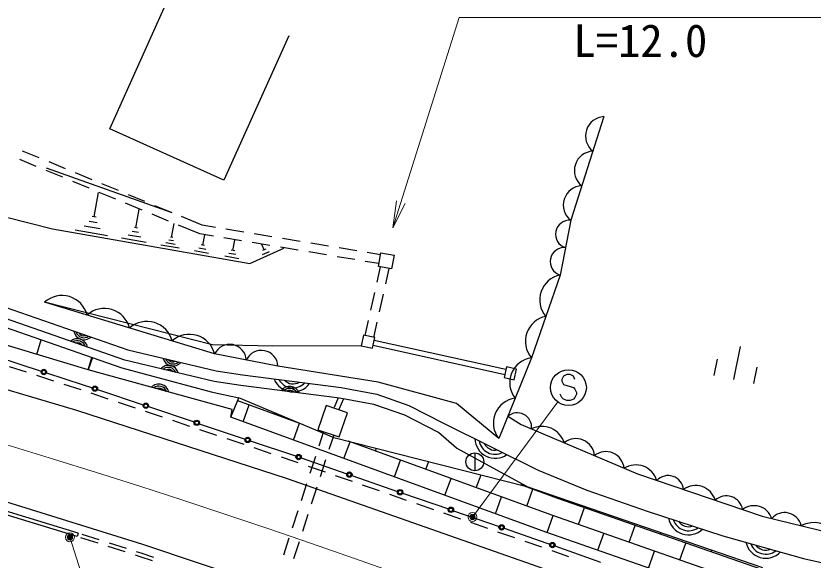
# Model space of a CAD drawing. Units: millimetres, scale not verified. Extents: x 40000 to 680000, y 20000 to 380000.
# Drawn here: x 495690 to 540210, y 282766 to 313140 of the extents above; entities that cross this region are included whole.
import ezdxf
from ezdxf.enums import TextEntityAlignment as Align

# ---------------------------------------------------------------- set-up
doc = ezdxf.new("R2010")
doc.units = ezdxf.units.MM
doc.header["$LTSCALE"] = 1000
doc.header["$PDMODE"] = 32
doc.header["$PDSIZE"] = 500
doc.linetypes.add('CHAIN', pattern=[18.5, 12, -1.5, 3.5, -1.5])
for name, color, linetype, lineweight in [('M-BGD', 7, 'Continuous', 25), ('M-BMK', 2, 'CHAIN', 13), ('M-STR-HTXT', 7, 'Continuous', 13), ('M-STR-STRC', 7, 'Continuous', 25)]:
    doc.layers.add(name, color=color, linetype=linetype, lineweight=lineweight)
doc.styles.add('ＭＳ ゴシック', font='')
doc.styles.get('ＭＳ ゴシック').set_extended_font_data('MS Gothic')

# ---------------------------------------------------------------- blocks, each defined once
blk = doc.blocks.new('open_arrow')
at = {"color": 0, "linetype": 'Continuous', "lineweight": -2}
blk.add_lwpolyline([(7.5, 1.25), (0, 0), (7.5, -1.25)], dxfattribs=at)

msp = doc.modelspace()

# ---------------------------------------------------------------- linework, layer by layer
at = {"layer": 'M-BGD'}
for p, q in [((510927, 312036), (507308, 303974)), ((496982, 305219), (496058, 305601)), ((496825, 304743), (495901, 305125)), ((498461, 304609), (497537, 304990)), ((498304, 304133), (497380, 304514)), ((504419, 302144), (497398, 304641)), ((499940, 303998), (499016, 304380)), ((499783, 303522), (498859, 303904)), ((501419, 303388), (500495, 303769)), ((500058, 301932), (500295, 303281)), ((501262, 302912), (500338, 303293)), ((502898, 302777), (501974, 303159)), ((502741, 302301), (501816, 302683)), ((502395, 301310), (502578, 302351)), ((504377, 302167), (503453, 302548)), ((500170, 301912), (499945, 301952)), ((504220, 301691), (503295, 302072)), ((506097, 301457), (504932, 301938)), ((500402, 301253), (499503, 301411)), ((500230, 301592), (499780, 301671)), ((504387, 300779), (504524, 301558)), ((505958, 300973), (504774, 301462)), ((506830, 301335), (506097, 301457)), ((500799, 300874), (499000, 301190)), ((502528, 301048), (502181, 301109)), ((502482, 301294), (502308, 301325)), ((506718, 300847), (505958, 300973)), ((508409, 301073), (507422, 301237)), ((509987, 300811), (509001, 300975)), ((502967, 300494), (501579, 300737)), ((502661, 300786), (501967, 300908)), ((504486, 300584), (504227, 300629)), ((504452, 300768), (504322, 300791)), ((506130, 300341), (506232, 300926)), ((508297, 300585), (507310, 300749)), ((507812, 300045), (507915, 300631)), ((511566, 300549), (510579, 300713)), ((504815, 300169), (503777, 300352)), ((504586, 300388), (504067, 300479)), ((506291, 300111), (505900, 300180)), ((506227, 300324), (506032, 300358)), ((507910, 300028), (507715, 300063)), ((509875, 300323), (508889, 300487)), ((509555, 300083), (509423, 300380)), ((509654, 300127), (509456, 300039)), ((511453, 300061), (510467, 300225)), ((513144, 300287), (512158, 300451)), ((514723, 300025), (513736, 300189)), ((506451, 299882), (505671, 300019)), ((508134, 299587), (507354, 299724)), ((507973, 299816), (507583, 299885)), ((509841, 299973), (509444, 299797)), ((513032, 299799), (512045, 299963)), ((514610, 299537), (513624, 299701)), ((516048, 299805), (515314, 299927)), ((515962, 299313), (515202, 299439)), ((515857, 298287), (516043, 299129)), ((516348, 298191), (516536, 299043)), ((492134, 297909), (501942, 294494)), ((515512, 296724), (515728, 297701)), ((516003, 296628), (516219, 297605)), ((491789, 296917), (501597, 293503)), ((515197, 295296), (515383, 296139)), ((515685, 295191), (515874, 296043)), ((496853, 294249), (497099, 295068)), ((515636, 294754), (522994, 293133)), ((515699, 295048), (523059, 293426)), ((501942, 294494), (506867, 293324)), ((535781, 292844), (536151, 294687)), ((499726, 293385), (499935, 294081)), ((499965, 294071), (499726, 293385)), ((534853, 293977), (534670, 293067)), ((495313, 293577), (496264, 293269)), ((501597, 293503), (506590, 292156)), ((537075, 293531), (536892, 292621)), ((496835, 293084), (497786, 292776)), ((506867, 293324), (508341, 293103)), ((498357, 292591), (499309, 292283)), ((499878, 292093), (500826, 291775)), ((506590, 292156), (508148, 291817)), ((507684, 290738), (508148, 291817)), ((511555, 290392), (508080, 291658)), ((513377, 289630), (508148, 291817)), ((513686, 291818), (513457, 291280)), ((513991, 291766), (513732, 291162)), ((501395, 291584), (502343, 291266)), ((508374, 290486), (508717, 291426)), ((502911, 291075), (503860, 290757)), ((510126, 290913), (510151, 290980)), ((523154, 290790), (523916, 290341)), ((504428, 290566), (505376, 290248)), ((511193, 289460), (511536, 290399)), ((523916, 290341), (530397, 287573)), ((505945, 290057), (506893, 289739)), ((512869, 289938), (512603, 289120)), ((507462, 289549), (508410, 289230)), ((513437, 289745), (513172, 288929)), ((513377, 289630), (524221, 286880)), ((525624, 285268), (514268, 289404)), ((508979, 289040), (509927, 288722)), ((514012, 288433), (514354, 289373)), ((515764, 288859), (515819, 289011)), ((510496, 288531), (511204, 288293)), ((512418, 288549), (512110, 287598)), ((521319, 288750), (521319, 287750)), ((511204, 288293), (511443, 288210)), ((512987, 288358), (512679, 287407)), ((516831, 287406), (517173, 288346)), ((518583, 287832), (518742, 288269)), ((512010, 288014), (512955, 287687)), ((513522, 287491), (514467, 287163)), ((519650, 286379), (519992, 287319)), ((521401, 286806), (521665, 287528)), ((530397, 287573), (537375, 285218)), ((511925, 287027), (511616, 286076)), ((512494, 286836), (512185, 285885)), ((515034, 286967), (515979, 286640)), ((525960, 286210), (523890, 286963)), ((524220, 285779), (524563, 286718)), ((524221, 286880), (537380, 282344)), ((516546, 286444), (517491, 286116)), ((522469, 285353), (522811, 286292)), ((518058, 285920), (519003, 285593)), ((537342, 282232), (525960, 286210)), ((526022, 286188), (526044, 286251)), ((499110, 284079), (494455, 285492)), ((499168, 284270), (494513, 285684)), ((511431, 285505), (511123, 284554)), ((519570, 285397), (520515, 285069)), ((527108, 284749), (527438, 285693)), ((512000, 285314), (511691, 284363)), ((525362, 284300), (525692, 285244)), ((537016, 281287), (525624, 285268)), ((528854, 285198), (528881, 285273)), ((537375, 285218), (542704, 283921)), ((521082, 284873), (522027, 284546)), ((529940, 283759), (530270, 284703)), ((499168, 284270), (499107, 284080)), ((500337, 283897), (499384, 284201)), ((522594, 284349), (523539, 284022)), ((528195, 283310), (528524, 284254)), ((531686, 284209), (531717, 284296)), ((500274, 283707), (499322, 284011)), ((501861, 283410), (500908, 283714)), ((510938, 283983), (510629, 283032)), ((511506, 283792), (511198, 282841)), ((524106, 283826), (525051, 283499)), ((532772, 282770), (533102, 283714)), ((501798, 283220), (500846, 283524)), ((502691, 283145), (502432, 283227)), ((503383, 282917), (502691, 283145)), ((525616, 283299), (526558, 282963)), ((531027, 282320), (531356, 283265)), ((534518, 283219), (534553, 283318)), ((502629, 282954), (502370, 283037)), ((503320, 282727), (502629, 282954))]:
    msp.add_line(p, q, dxfattribs=at)
for points in [[(507308, 303974), (500932, 306837), (504552, 314899)], [(471073, 312374), (469317, 301961), (472871, 307697), (476211, 306860), (487287, 303905), (497733, 301260), (508752, 299326), (510654, 300169)], [(528528, 307518), (526672, 301737), (526078, 298678), (524478, 294060), (522653, 289551)], [(524221, 286880), (520303, 289020), (519290, 289880), (517401, 290847), (515684, 291454), (513767, 291808), (508258, 292509), (506753, 292734), (501774, 293917), (491936, 297342), (491937, 297342), (482091, 300754)], [(499726, 293385), (489013, 296607), (483498, 298351), (480178, 299266)], [(510324, 293596), (506787, 294272), (497287, 297164)], [(514978, 294720), (510037, 294704), (506668, 294781), (497287, 297164)], [(507684, 290738), (507763, 291172), (499726, 293385)], [(522653, 289551), (520288, 291503), (515923, 292692), (510324, 293596)], [(508341, 293103), (513859, 292401), (515839, 292035), (517639, 291399), (519564, 290413), (524865, 287784), (527579, 286670), (531007, 285481), (535174, 284121), (539679, 282852), (545417, 281560), (549450, 281061), (553051, 280855), (556265, 280520), (559126, 279971), (564588, 278303), (569217, 276560), (571104, 275682)], [(536691, 280341), (525287, 284326), (507684, 290738)]]:
    msp.add_lwpolyline(points, dxfattribs=at)
for points in [[(515933, 299148), (516066, 299909), (516807, 299779), (516674, 299018)], [(515599, 294586), (515728, 295181), (515107, 295316), (514978, 294720)], [(523088, 293556), (522953, 292950), (523510, 292825), (523645, 293431)], [(514203, 290984), (513016, 291387), (512560, 290043), (513746, 289640)]]:
    msp.add_lwpolyline(points, close=True, dxfattribs=at)
msp.add_circle((521319, 288250), 500, dxfattribs=at)
for centre, radius, start, end in [((528582, 306438), 1082, 92.8543, 231.5402), ((527963, 304511), 1082, 92.8543, 231.5402), ((527344, 302584), 1082, 92.8543, 231.5402), ((526605, 300956), 783, 85.1164, 252.9001), ((526308, 299427), 783, 85.1164, 252.9001), ((526355, 297289), 1416, 101.2774, 220.5062), ((498256, 296084), 1451, 14.2279, 131.905), ((500631, 295361), 1451, 14.2279, 131.905), ((503006, 294638), 1451, 14.2279, 131.905), ((525555, 294980), 1416, 101.2774, 220.5062), ((499487, 295631), 567, 188.879, 312.7341), ((499487, 295631), 453, 196.8384, 304.7747), ((499487, 295631), 340, 212.4638, 289.1493), ((505381, 293915), 1451, 14.2279, 131.905), ((499128, 294556), 567, 8.879, 132.7341), ((499128, 294556), 453, 16.8384, 124.7747), ((499128, 294556), 340, 32.4638, 109.1493), ((507628, 293878), 929, 3.4474, 154.9295), ((509397, 293540), 929, 3.4474, 154.9295), ((504466, 294169), 567, 194.7066, 318.5616), ((504466, 294169), 453, 202.666, 310.6023), ((504466, 294169), 340, 218.2914, 294.9769), ((524676, 292668), 1406, 98.1113, 217.823), ((504202, 293066), 567, 14.7066, 138.5616), ((504202, 293066), 453, 22.666, 130.6023), ((504202, 293066), 340, 38.2914, 114.9769), ((503674, 292022), 567, 12.6769, 136.5319), ((511167, 293281), 1133, 200.8203, 324.6753), ((511167, 293281), 907, 208.7797, 316.7159), ((511167, 293281), 680, 224.4051, 301.0906), ((503674, 292022), 453, 20.6363, 128.5725), ((503674, 292022), 340, 36.2617, 112.9471), ((510979, 291894), 567, 20.8203, 144.6753), ((510979, 291894), 453, 28.7797, 136.7159), ((510979, 291894), 340, 44.4051, 121.0906), ((523764, 290413), 1406, 98.1113, 217.823), ((523683, 290174), 811, 354.45, 130.6472), ((525065, 288913), 1315, 17.8369, 115.9057), ((522451, 289577), 1133, 181.6953, 305.5503), ((522451, 289577), 907, 189.6547, 297.5909), ((526967, 288500), 1044, 5.174, 128.5686), ((522451, 289577), 680, 205.28, 281.9655), ((528641, 287800), 1017, 5.1076, 128.635), ((530307, 286848), 1230, 16.9062, 122.0966), ((532117, 286622), 861, 5.36, 137.3464), ((533651, 285784), 1142, 16.3375, 126.3688), ((535371, 285430), 919, 9.961, 132.7454), ((536908, 284753), 1047, 18.7594, 127.1006), ((538617, 284465), 951, 13.7186, 138.926), ((533256, 285308), 1133, 189.9957, 313.8508), ((533256, 285308), 907, 197.9551, 305.8914), ((533256, 285308), 680, 213.5805, 290.266), ((540264, 283231), 1629, 36.2899, 116.3547), ((537571, 284000), 1133, 192.3449, 316.1999), ((537571, 284000), 907, 200.3043, 308.2405), ((537571, 284000), 680, 215.9296, 292.6151)]:
    msp.add_arc(centre, radius, start, end, dxfattribs=at)
at = {"layer": 'M-BMK'}
msp.add_lwpolyline([(526518, 278629), (524136, 279480), (521753, 280330), (519369, 281176), (516983, 282018), (514596, 282854), (512205, 283683), (509812, 284502), (507415, 285310), (505014, 286106), (502608, 286889), (500197, 287656), (497781, 288406), (495359, 289137), (492931, 289848), (490497, 290537), (488057, 291203), (485609, 291844), (483155, 292459), (480694, 293044), (478808, 293472)], dxfattribs=at)
at = {"layer": 'M-STR-HTXT'}
for p, q in [((521189, 285167), (525953, 291590)), ((498702, 284036), (501410, 275510))]:
    msp.add_line(p, q, dxfattribs=at)
msp.add_lwpolyline([(516732, 301315), (520449, 313061), (541699, 313061)], dxfattribs=at)
for centre, radius in [((521189, 285167), 150), ((521189, 285167), 120), ((521189, 285167), 90), ((521189, 285167), 60), ((521189, 285167), 30), ((521189, 285167), 20), ((498702, 284036), 150), ((498702, 284036), 120), ((498702, 284036), 90), ((498702, 284036), 60), ((498702, 284036), 30), ((498702, 284036), 20)]:
    msp.add_circle(centre, radius, dxfattribs=at)
for p in [(521189, 285167), (498702, 284036)]:
    msp.add_point(p, dxfattribs=at)
at = {"layer": 'M-STR-STRC'}
for p, q in [((494538, 294143), (497106, 293312)), ((497392, 293219), (499449, 292554)), ((526275, 293029), (526185, 292847)), ((526457, 293119), (526275, 293029)), ((526639, 293119), (526457, 293119)), ((526821, 293029), (526639, 293119)), ((526912, 292847), (526821, 293029)), ((499449, 292554), (499959, 292382)), ((526185, 292847), (526185, 292756)), ((526185, 292756), (526275, 292574)), ((526275, 292574), (526821, 292392)), ((500243, 292287), (502803, 291428)), ((526821, 292392), (526912, 292301)), ((526912, 292301), (527003, 292119)), ((527003, 292119), (527003, 292029)), ((526185, 291847), (526094, 292029)), ((526275, 291756), (526185, 291847)), ((526457, 291665), (526275, 291756)), ((526639, 291665), (526457, 291665)), ((526821, 291756), (526639, 291665)), ((526912, 291847), (526821, 291756)), ((527003, 292029), (526912, 291847)), ((503087, 291333), (505647, 290474)), ((505932, 290379), (508491, 289520)), ((508776, 289424), (511300, 288577)), ((511300, 288577), (511335, 288565)), ((511619, 288467), (514170, 287584)), ((514454, 287485), (517005, 286602)), ((517289, 286504), (519840, 285620)), ((520124, 285522), (522675, 284639)), ((522958, 284541), (525338, 283717)), ((525338, 283717), (525509, 283656)), ((525792, 283555), (528335, 282648))]:
    msp.add_line(p, q, dxfattribs=at)
for points in [[(475841, 297117), (482575, 295645), (492148, 293172), (499075, 291124), (510839, 287316), (524845, 282413), (543711, 275673), (556509, 271102), (566777, 267379), (567782, 267000)], [(565636, 261389), (563849, 262073), (522644, 276811), (512326, 280433), (502784, 283635), (494277, 286285), (489023, 287776), (483717, 289188), (478445, 290408)]]:
    msp.add_lwpolyline(points, dxfattribs=at)
for centre, radius in [((497249, 293265), 150), ((497249, 293265), 120), ((526548, 292392), 1000), ((497249, 293265), 100), ((500101, 292335), 150), ((500101, 292335), 120), ((500101, 292335), 100), ((502945, 291380), 150), ((502945, 291380), 120), ((502945, 291380), 100), ((505789, 290426), 150), ((505789, 290426), 120), ((505789, 290426), 100), ((508634, 289472), 150), ((508634, 289472), 120), ((508634, 289472), 100), ((511477, 288516), 150), ((511477, 288516), 120), ((511477, 288516), 100), ((514312, 287535), 150), ((514312, 287535), 120), ((514312, 287535), 100), ((517147, 286553), 150), ((517147, 286553), 120), ((517147, 286553), 100), ((519982, 285571), 150), ((519982, 285571), 120), ((519982, 285571), 100), ((522817, 284590), 150), ((522817, 284590), 120), ((522817, 284590), 100), ((525651, 283605), 150), ((525651, 283605), 120), ((525651, 283605), 100)]:
    msp.add_circle(centre, radius, dxfattribs=at)

# ---------------------------------------------------------------- block references
at = {"layer": 'M-STR-HTXT', "xscale": 200, "yscale": 200, "rotation": 72.4}
msp.add_blockref('open_arrow', (516732, 301315), dxfattribs=at)

# ---------------------------------------------------------------- texts
at = {"layer": 'M-STR-HTXT', "style": 'ＭＳ ゴシック'}
msp.add_text('L=12.0', height=1833, dxfattribs=at).set_placement((526822, 310298), align=Align.BOTTOM_LEFT)

doc.saveas('drawing.dxf')
